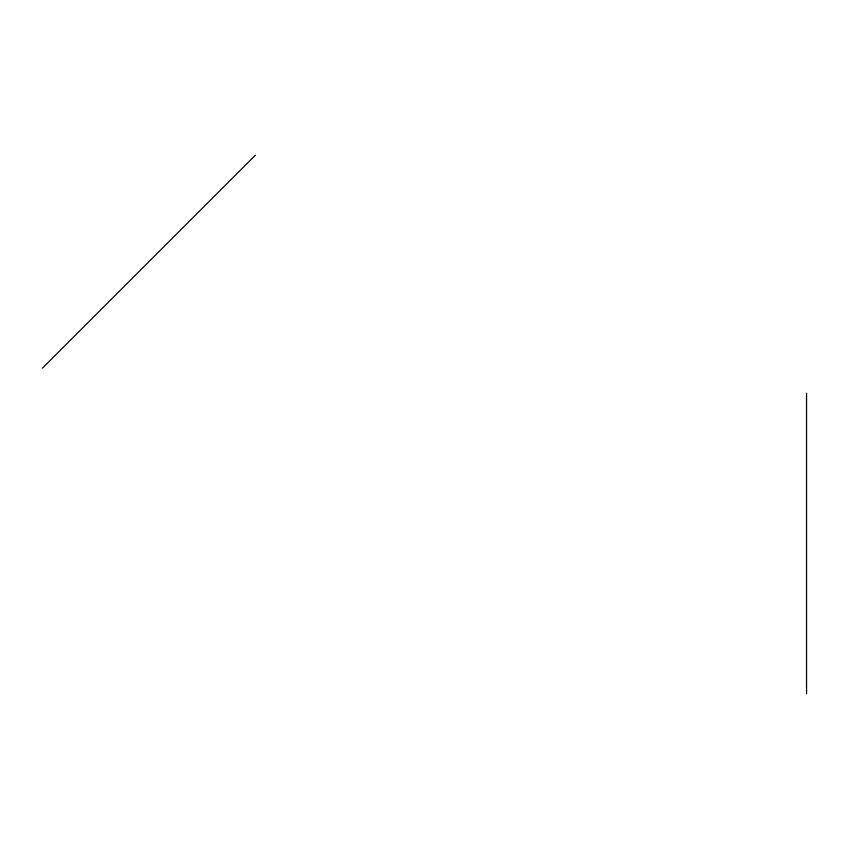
<?xml version="1.0" encoding="UTF-8"?>
<svg xmlns="http://www.w3.org/2000/svg" width="849" height="849" viewBox="0 0 849 849"><rect width="100%" height="100%" fill="white"/><g stroke="black" fill="none" stroke-linecap="round" stroke-linejoin="round"><path stroke-width="1.27" d="M42.45 368.137L255.4 155.187M806.55 393.183L806.55 693.813"/></g></svg>
